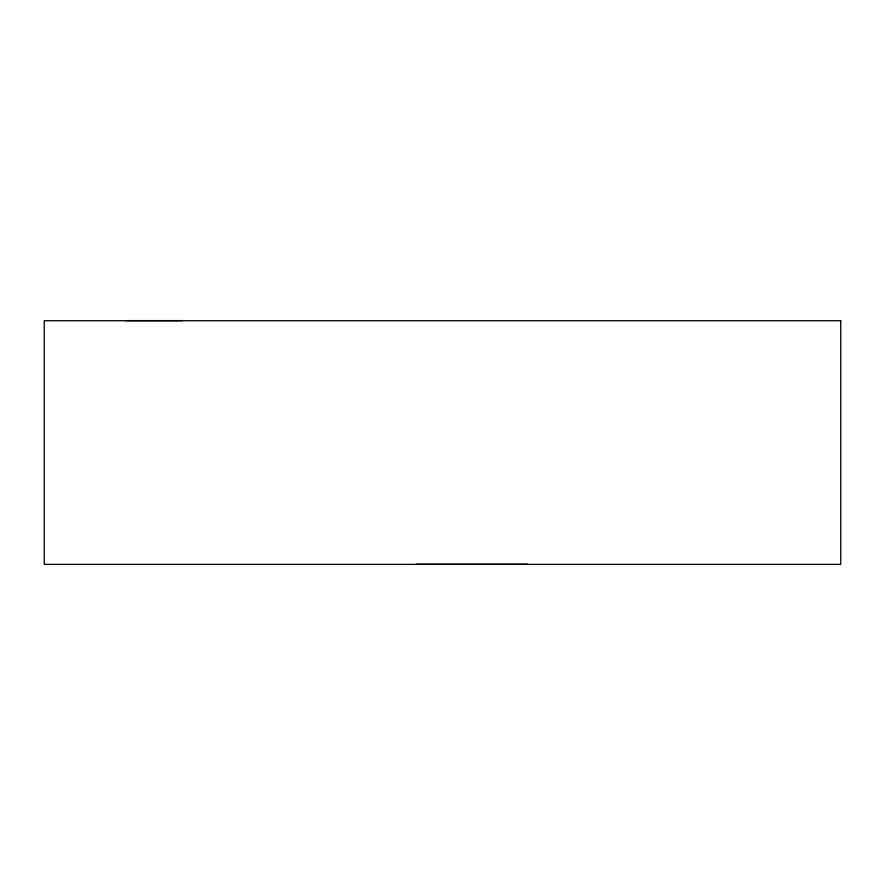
<?xml version="1.0" encoding="UTF-8"?>
<svg xmlns="http://www.w3.org/2000/svg" width="885" height="885" viewBox="0 0 885 885"><rect width="100%" height="100%" fill="white"/><g stroke="black" fill="none" stroke-linecap="round" stroke-linejoin="round"><path stroke-width="1.33" d="M125.869 320.624L182.089 320.624M416.094 564.232L527.858 564.232M840.75 320.735L44.25 320.735L44.25 564.376L840.75 564.376L840.75 320.735"/></g></svg>
